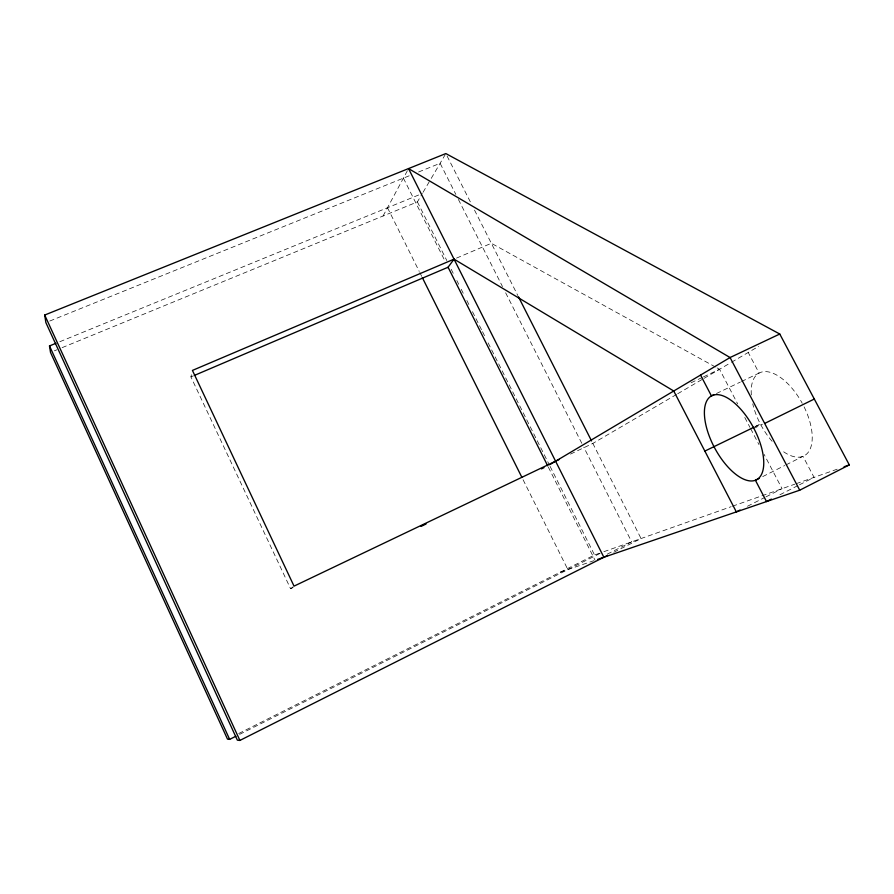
<?xml version="1.0" encoding="UTF-8"?>
<svg xmlns="http://www.w3.org/2000/svg" width="894" height="894" viewBox="0 0 894 894"><rect width="100%" height="100%" fill="white"/><g stroke="black" fill="none" stroke-linecap="round" stroke-linejoin="round"><path stroke-width="0.67" stroke-dasharray="4.47 3.35" d="M293.098 587.537L290.595 588.733L190.914 376.899L191.517 374.307M383.057 216.002L408.524 168.586M62.111 347.654L417.397 201.91L421.744 194.534M423.041 192.322L430.55 179.549M431.232 178.387L445.201 154.651M290.595 588.733L293.176 586.777M570.484 454.096L592.834 443.424L676.512 394.455M677.708 393.751L702.807 379.056M704.003 378.363L730.297 362.964M731.493 362.26L758.738 346.313M747.462 506.261L764.761 497.466M765.99 496.841L782.049 488.683L764.091 454.364M779.926 494.751L798.219 485.431M799.448 484.816L814.076 477.362L802.991 456.331L785.904 464.925M762.727 476.591L784.686 465.539M613.787 552.268L641.065 538.546L592.834 443.424M238.732 733.516L594.555 554.984L601.494 552.537M239.637 734.354L602.645 552.123M607.272 554.135L631.678 541.865L583.782 447.223M755.408 426.527L760.414 424.069L755.519 426.349M753.877 428.416L762.448 424.214M716.463 393.516L740.288 382.096M741.539 381.492L759.095 373.066L748.233 352.471M691.073 382.777L702.215 377.491M703.444 376.899L719.536 369.267L737.662 403.887M190.914 376.899L193.473 375.804M456.532 258.098L491.342 243.291L715.882 367.244M59.82 341.72L422.359 193.484M54.366 350.828L56.948 349.777M49.751 321.047L409.731 175.582M418.593 171.994L440.116 163.3L455.862 194.434M603.908 551.676L731.147 506.686M732.443 506.227L794.867 484.157M796.141 483.699L837.555 469.059M560.292 572.182L593.772 560.717M717.1 367.915L719.536 369.267M744.791 417.487L749.965 427.388M750.614 428.617L758.95 444.553M447.078 156.025L471.395 203.955M474.513 210.101L517.816 295.501M458.387 199.407L502.495 286.583M505.646 292.807L583.156 445.972M417.397 201.91L446.821 260.556M451.202 269.284L454.331 275.52M456.834 280.515L458.711 284.258M461.215 289.243L464.344 295.489M466.858 300.473L469.987 306.709M472.49 311.704L481.877 330.422M482.503 331.663L485.632 337.898M488.135 342.894L549.486 465.159M550.112 466.411L594.555 554.984M403.395 178.13L444.977 261.037M548.346 467.126L595.069 560.27M387.493 207.732L419.219 271.374M419.845 272.614L421.711 276.358M523.079 479.743L567.869 569.59M804.108 406.871A47.103 23.345 61.3 0 1 809.64 450.084A47.103 23.345 61.3 0 1 781.479 450.23M772.114 441.312A47.103 23.345 61.3 0 1 752.759 403.887M751.34 394.98A47.103 23.345 61.3 0 1 767.968 371.826A47.103 23.345 61.3 0 1 802.231 403.261"/><path stroke-width="1.34" d="M447.793 267.619L454.04 259.148L673.741 391.002L736.343 511.904L740.053 510.027M549.966 464.556L730.063 357.533L779.758 334.021L849.3 464.902L799.728 490.203L597.583 559.409M771.388 499.087L766.516 501.579L755.408 480.268A47.594 21.903 61.7 0 1 705.545 423.376A47.594 21.903 61.7 0 1 741.227 409.765A47.594 21.903 61.7 0 1 755.408 480.268L759.073 478.424M779.758 334.021L445.838 153.567L44.7 315.046L45.873 322.611L237.368 740.176L239.883 740.433L607.585 555.386M55.953 343.296L49.494 345.933L50.5 352.415L227.512 739.148L229.646 739.372L235.893 736.243M754.156 427.142L704.852 451.09M764.672 423.432L814.3 399.037M713.948 394.723L711.445 395.93L700.561 375.055M559.32 459.427L294.037 586.129L192.433 370.418L454.04 259.148M421.04 526.41L426.058 524.018M541.451 468.881L543.954 467.685M194.747 375.257L448.084 267.228L547.72 465.886M844.081 466.757L849.3 464.902M799.728 490.203L730.063 357.533L408.524 168.586L603.863 557.264M518.442 296.741L591.571 440.943M422.326 277.609L521.839 477.251M44.7 315.046L239.883 740.433M49.494 345.933L229.646 739.372"/></g></svg>
